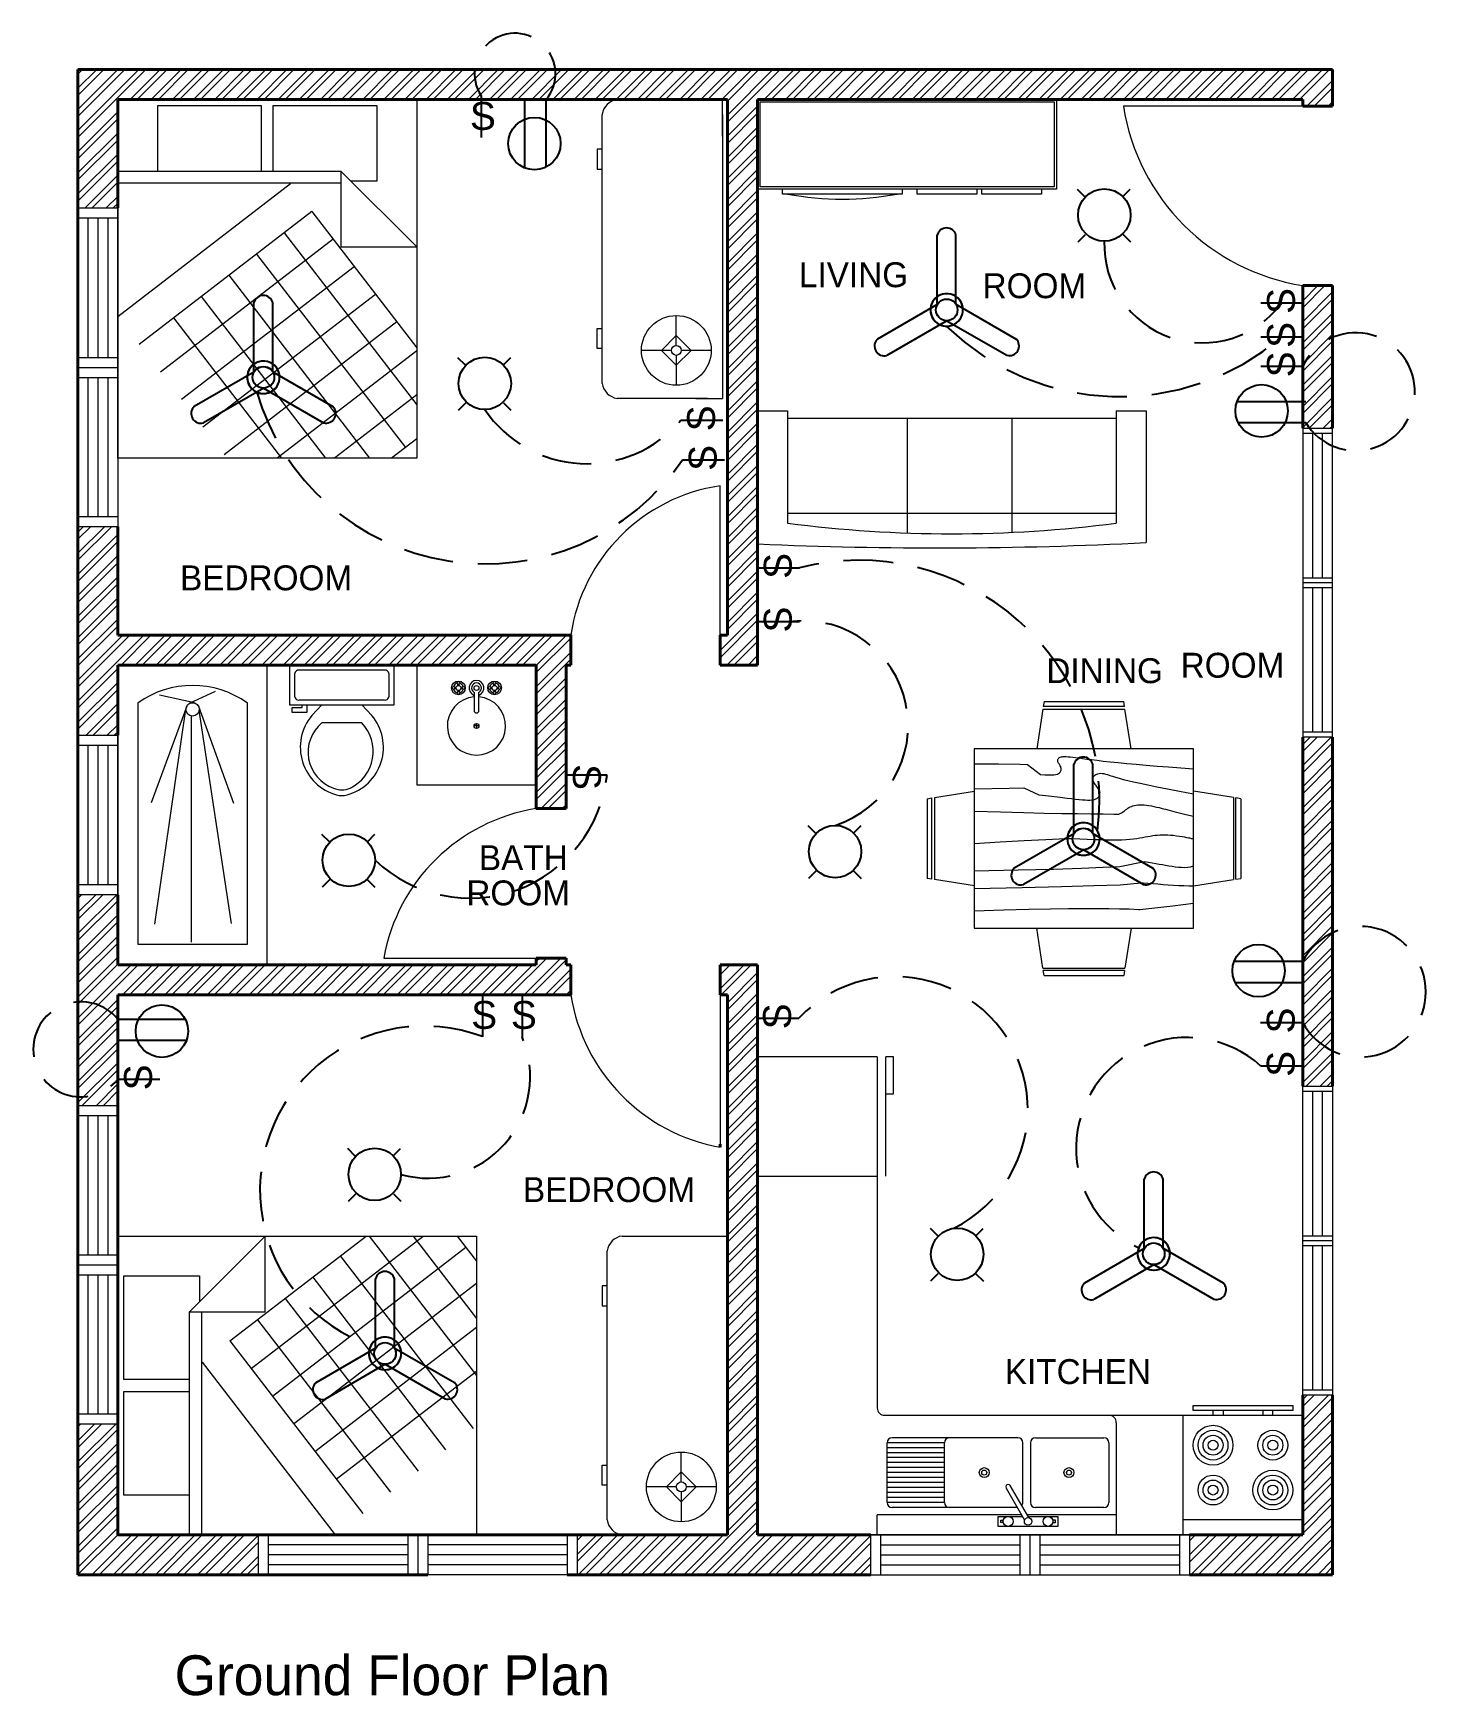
# Model space of a CAD drawing. Header units: millimetres. Extents: x 1010.37 to 1017.36, y -40.63 to -32.28.
import ezdxf

# ---------------------------------------------------------------- set-up
doc = ezdxf.new("R2010")
doc.units = ezdxf.units.MM
doc.header["$MEASUREMENT"] = 0
doc.linetypes.add('HIDDEN', pattern=[0.375, 0.25, -0.125])
for name, color, linetype in [('01-Text 1 50', 190, 'Continuous'), ('01-Text 1 50 int', 20, 'Continuous'), ('Electrical', 206, 'Continuous'), ('Electrical Hidden', 130, 'HIDDEN')]:
    doc.layers.add(name, color=color, linetype=linetype)
for name, color, linetype, lineweight, true_color in [('DOOR WINDOW 1 50', 7, 'Continuous', 9, 0x666666), ('FURNITURE D 1 50', 7, 'Continuous', 13, 0x93979a), ('HATCH A1 1 50', 7, 'Continuous', 0, 0xc9c9c9)]:
    doc.layers.add(name, color=color, linetype=linetype, lineweight=lineweight, true_color=true_color)
doc.layers.add('WALL 1 50', color=19, linetype='Continuous', lineweight=40)
doc.styles.add('SS Projects_50_notes', font='bahnschrift.ttf', dxfattribs={"height": 0.2})
doc.styles.add('SS Projects_50_notes_interior', font='bahnschrift.ttf', dxfattribs={"height": 0.125})
doc.styles.get("Standard").update_dxf_attribs({"font": 'arial.ttf'})

# ---------------------------------------------------------------- blocks, each defined once
blk = doc.blocks.new('*U1')
at = {"layer": 'Electrical'}
blk.add_line((-0.0185, -0.0185), (0.0185, 0.0185), dxfattribs=at)
blk = doc.blocks.new('*U2')
at = {"layer": 'Electrical', "color": 0, "linetype": 'ByBlock', "lineweight": -2, "transparency": 16777216}
for p, rotation in [((1014.2828, -33.3426), 90.00000000000001), ((1014.2839, -33.5704), 180), ((1014.5117, -33.5693), 270)]:
    blk.add_blockref('*U1', p, dxfattribs=dict(at, rotation=rotation))
blk.add_blockref('*U1', (1014.5106, -33.3415), dxfattribs=at)
blk = doc.blocks.new('*U3')
at = {"layer": 'Electrical'}
blk.add_line((-0.0185, -0.0185), (0.0185, 0.0185), dxfattribs=at)
blk = doc.blocks.new('*U5')
at = {"layer": 'Electrical', "color": 0, "linetype": 'ByBlock', "lineweight": -2, "transparency": 16777216}
for p, rotation in [((1014.2828, -33.3426), 90.00000000000001), ((1014.2839, -33.5704), 180), ((1014.5117, -33.5693), 270)]:
    blk.add_blockref('*U3', p, dxfattribs=dict(at, rotation=rotation))
blk.add_blockref('*U3', (1014.5106, -33.3415), dxfattribs=at)
blk = doc.blocks.new('*U7')
at = {"layer": 'Electrical'}
blk.add_line((-0.0185, -0.0185), (0.0185, 0.0185), dxfattribs=at)
blk = doc.blocks.new('*U8')
at = {"layer": 'Electrical', "color": 0, "linetype": 'ByBlock', "lineweight": -2, "transparency": 16777216}
for p, rotation in [((1014.2828, -33.3426), 90.00000000000001), ((1014.2839, -33.5704), 180), ((1014.5117, -33.5693), 270)]:
    blk.add_blockref('*U7', p, dxfattribs=dict(at, rotation=rotation))
blk.add_blockref('*U7', (1014.5106, -33.3415), dxfattribs=at)
blk = doc.blocks.new('*U10')
at = {"layer": 'Electrical'}
blk.add_line((-0.0185, -0.0185), (0.0185, 0.0185), dxfattribs=at)
blk = doc.blocks.new('*U11')
at = {"layer": 'Electrical', "color": 0, "linetype": 'ByBlock', "lineweight": -2, "transparency": 16777216}
for p, rotation in [((1014.2828, -33.3426), 90.00000000000001), ((1014.2839, -33.5704), 180), ((1014.5117, -33.5693), 270)]:
    blk.add_blockref('*U10', p, dxfattribs=dict(at, rotation=rotation))
blk.add_blockref('*U10', (1014.5106, -33.3415), dxfattribs=at)
blk = doc.blocks.new('*U13')
at = {"layer": 'Electrical'}
blk.add_line((-0.0185, -0.0185), (0.0185, 0.0185), dxfattribs=at)
blk = doc.blocks.new('*U14')
at = {"layer": 'Electrical', "color": 0, "linetype": 'ByBlock', "lineweight": -2, "transparency": 16777216}
for p, rotation in [((1014.2828, -33.3426), 90.00000000000001), ((1014.2839, -33.5704), 180), ((1014.5117, -33.5693), 270)]:
    blk.add_blockref('*U13', p, dxfattribs=dict(at, rotation=rotation))
blk.add_blockref('*U13', (1014.5106, -33.3415), dxfattribs=at)
blk = doc.blocks.new('*U16')
at = {"layer": 'Electrical'}
blk.add_line((-0.0185, -0.0185), (0.0185, 0.0185), dxfattribs=at)
blk = doc.blocks.new('*U17')
at = {"layer": 'Electrical', "color": 0, "linetype": 'ByBlock', "lineweight": -2, "transparency": 16777216}
for p, rotation in [((1014.2828, -33.3426), 90.00000000000001), ((1014.2839, -33.5704), 180), ((1014.5117, -33.5693), 270)]:
    blk.add_blockref('*U16', p, dxfattribs=dict(at, rotation=rotation))
blk.add_blockref('*U16', (1014.5106, -33.3415), dxfattribs=at)
blk = doc.blocks.new('*U20')
at = {"layer": 'Electrical'}
for p, q in [((-0.0477, -0.1388), (-0.0477, 0.21)), ((0.0466, -0.1368), (0.0466, 0.21))]:
    blk.add_line(p, q, dxfattribs=at)
blk.add_circle((0, -0.1648), 0.0544, dxfattribs=at)
for centre, radius, start, end in [((-0.0006, 0.1976), 0.0488, 14.72633, 165.27367), ((0, -0.1648), 0.0815, 125.82642, 55.15826)]:
    blk.add_arc(centre, radius, start, end, dxfattribs=at)
blk = doc.blocks.new('*U21')
at = {"layer": 'Electrical', "color": 0, "linetype": 'ByBlock', "lineweight": -2, "transparency": 16777216}
blk.add_blockref('*U20', (1015.4263, -33.5072), dxfattribs=at)
for p, rotation in [((1015.2835, -33.7545), 120), ((1015.569, -33.7545), 240)]:
    blk.add_blockref('*U20', p, dxfattribs=dict(at, rotation=rotation))
blk = doc.blocks.new('*U24')
at = {"layer": 'Electrical'}
for p, q in [((-0.0477, -0.1388), (-0.0477, 0.21)), ((0.0466, -0.1368), (0.0466, 0.21))]:
    blk.add_line(p, q, dxfattribs=at)
blk.add_circle((0, -0.1648), 0.0544, dxfattribs=at)
for centre, radius, start, end in [((-0.0006, 0.1976), 0.0488, 14.72633, 165.27367), ((0, -0.1648), 0.0815, 125.82642, 55.15826)]:
    blk.add_arc(centre, radius, start, end, dxfattribs=at)
blk = doc.blocks.new('*U26')
at = {"layer": 'Electrical', "color": 0, "linetype": 'ByBlock', "lineweight": -2, "transparency": 16777216}
blk.add_blockref('*U24', (1015.4263, -33.5072), dxfattribs=at)
for p, rotation in [((1015.2835, -33.7545), 120), ((1015.569, -33.7545), 240)]:
    blk.add_blockref('*U24', p, dxfattribs=dict(at, rotation=rotation))
blk = doc.blocks.new('*U27')
at = {"layer": 'Electrical'}
for p, q in [((-0.0477, -0.1388), (-0.0477, 0.21)), ((0.0466, -0.1368), (0.0466, 0.21))]:
    blk.add_line(p, q, dxfattribs=at)
blk.add_circle((0, -0.1648), 0.0544, dxfattribs=at)
for centre, radius, start, end in [((-0.0006, 0.1976), 0.0488, 14.72633, 165.27367), ((0, -0.1648), 0.0815, 125.82642, 55.15826)]:
    blk.add_arc(centre, radius, start, end, dxfattribs=at)
blk = doc.blocks.new('*U29')
at = {"layer": 'Electrical', "color": 0, "linetype": 'ByBlock', "lineweight": -2, "transparency": 16777216}
blk.add_blockref('*U27', (1015.4263, -33.5072), dxfattribs=at)
for p, rotation in [((1015.2835, -33.7545), 120), ((1015.569, -33.7545), 240)]:
    blk.add_blockref('*U27', p, dxfattribs=dict(at, rotation=rotation))
blk = doc.blocks.new('*U30')
at = {"layer": 'Electrical'}
for p, q in [((-0.0477, -0.1388), (-0.0477, 0.21)), ((0.0466, -0.1368), (0.0466, 0.21))]:
    blk.add_line(p, q, dxfattribs=at)
blk.add_circle((0, -0.1648), 0.0544, dxfattribs=at)
for centre, radius, start, end in [((-0.0006, 0.1976), 0.0488, 14.72633, 165.27367), ((0, -0.1648), 0.0815, 125.82642, 55.15826)]:
    blk.add_arc(centre, radius, start, end, dxfattribs=at)
blk = doc.blocks.new('*U32')
at = {"layer": 'Electrical', "color": 0, "linetype": 'ByBlock', "lineweight": -2, "transparency": 16777216}
blk.add_blockref('*U30', (1015.4263, -33.5072), dxfattribs=at)
for p, rotation in [((1015.2835, -33.7545), 120), ((1015.569, -33.7545), 240)]:
    blk.add_blockref('*U30', p, dxfattribs=dict(at, rotation=rotation))
blk = doc.blocks.new('*U33')
at = {"layer": 'Electrical'}
for p, q in [((-0.0477, -0.1388), (-0.0477, 0.21)), ((0.0466, -0.1368), (0.0466, 0.21))]:
    blk.add_line(p, q, dxfattribs=at)
blk.add_circle((0, -0.1648), 0.0544, dxfattribs=at)
for centre, radius, start, end in [((-0.0006, 0.1976), 0.0488, 14.72633, 165.27367), ((0, -0.1648), 0.0815, 125.82642, 55.15826)]:
    blk.add_arc(centre, radius, start, end, dxfattribs=at)
blk = doc.blocks.new('*U35')
at = {"layer": 'Electrical', "color": 0, "linetype": 'ByBlock', "lineweight": -2, "transparency": 16777216}
blk.add_blockref('*U33', (1015.4263, -33.5072), dxfattribs=at)
for p, rotation in [((1015.2835, -33.7545), 120), ((1015.569, -33.7545), 240)]:
    blk.add_blockref('*U33', p, dxfattribs=dict(at, rotation=rotation))

msp = doc.modelspace()

# ---------------------------------------------------------------- hatches: boundary and pattern name
at = {"layer": 'HATCH A1 1 50'}
h = msp.add_hatch(dxfattribs=at)
h.set_pattern_fill('ANSI32', color=256, scale=0.2)
h.paths.add_polyline_path([(1016.8957, -32.4661), (1010.5993, -32.4661), (1010.5993, -33.1606), (1010.7993, -33.1606), (1010.7993, -32.6161), (1012.2993, -32.6161), (1013.6478, -32.6161), (1013.7586, -32.6161), (1013.8086, -32.6161), (1013.8336, -32.6161), (1013.8586, -32.6161), (1013.8586, -35.3051), (1013.8226, -35.3051), (1013.8226, -35.4551), (1014.0102, -35.4551), (1014.0102, -32.6161), (1015.5102, -32.6161), (1016.7457, -32.6161), (1016.7457, -32.65), (1016.8957, -32.65)])
h.paths.add_polyline_path([(1013.0726, -35.3051), (1010.7993, -35.3051), (1010.7993, -34.7606), (1010.5993, -34.7606), (1010.5993, -35.8073), (1010.7993, -35.8073), (1010.7993, -35.4551), (1011.5493, -35.4551), (1012.8993, -35.4551), (1012.8993, -36.0551), (1012.8993, -36.1751), (1013.0493, -36.1751), (1013.0493, -35.4551), (1013.0726, -35.4551)])
h.paths.add_polyline_path([(1010.7993, -37.1095), (1013.0726, -37.1095), (1013.0726, -36.9595), (1013.0493, -36.9595), (1013.0493, -36.9251), (1012.8993, -36.9251), (1012.8993, -36.9595), (1010.7993, -36.9595), (1010.7993, -36.6073), (1010.5993, -36.6073), (1010.5993, -37.665), (1010.7993, -37.665)])
h.paths.add_polyline_path([(1011.5048, -39.8204), (1010.7993, -39.8204), (1010.7993, -39.265), (1010.5993, -39.265), (1010.5993, -40.0204), (1011.5048, -40.0204)])
h.paths.add_polyline_path([(1014.5779, -39.8204), (1014.0102, -39.8204), (1014.0102, -37.4204), (1014.0102, -36.9595), (1013.8226, -36.9595), (1013.8226, -37.1095), (1013.8586, -37.1095), (1013.8586, -39.8204), (1013.7245, -39.8204), (1013.1048, -39.8204), (1013.1048, -40.0204), (1014.5779, -40.0204)])
h.paths.add_polyline_path([(1016.8957, -39.1188), (1016.7457, -39.1188), (1016.7457, -39.8204), (1016.4457, -39.8204), (1016.1779, -39.8204), (1016.1779, -40.0204), (1016.8957, -40.0204)])
h.paths.add_polyline_path([(1016.8957, -35.8161), (1016.7457, -35.8161), (1016.7457, -37.5688), (1016.8957, -37.5688)])
h.paths.add_polyline_path([(1016.8957, -33.55), (1016.7457, -33.55), (1016.7457, -34.2661), (1016.8957, -34.2661)], flags=17)

# ---------------------------------------------------------------- linework, layer by layer
at = {"layer": 'DOOR WINDOW 1 50'}
for p, q in [((1016.7457, -32.65), (1015.8457, -32.65)), ((1010.5993, -33.1606), (1010.5993, -34.7606)), ((1010.5993, -33.1606), (1010.7993, -33.1606)), ((1010.5993, -33.2106), (1010.7993, -33.2106)), ((1010.6493, -33.2106), (1010.6493, -33.9106)), ((1010.6993, -33.2106), (1010.6993, -33.9106)), ((1010.7493, -33.2105), (1010.7493, -33.9106)), ((1010.7993, -33.1606), (1010.7993, -34.7606)), ((1010.5993, -33.9106), (1010.7993, -33.9106)), ((1010.5993, -33.9606), (1010.7993, -33.9606)), ((1010.5993, -34.0106), (1010.7993, -34.0106)), ((1010.6493, -34.0106), (1010.6493, -34.7106)), ((1010.6993, -34.0106), (1010.6993, -34.7106)), ((1010.7493, -34.0106), (1010.7493, -34.7106)), ((1016.7457, -34.2661), (1016.8957, -34.2661)), ((1016.7457, -34.2661), (1016.7457, -35.8161)), ((1016.7457, -34.2911), (1016.8957, -34.2911)), ((1016.7957, -35.0161), (1016.7957, -34.2911)), ((1016.8457, -35.0161), (1016.8457, -34.2911)), ((1016.8957, -35.8161), (1016.8957, -34.2661)), ((1013.8226, -35.3051), (1013.8226, -34.5551)), ((1010.7993, -34.7106), (1010.5993, -34.7106)), ((1010.7993, -34.7606), (1010.5993, -34.7606)), ((1016.7457, -35.0161), (1016.8957, -35.0161)), ((1016.7457, -35.0411), (1016.8957, -35.0411)), ((1016.7457, -35.0661), (1016.8957, -35.0661)), ((1016.7957, -35.7911), (1016.7957, -35.0661)), ((1016.8457, -35.7911), (1016.8457, -35.0661)), ((1016.8957, -35.7911), (1016.7457, -35.7911)), ((1010.5993, -35.8073), (1010.5993, -36.6073)), ((1010.5993, -35.8073), (1010.7993, -35.8073)), ((1010.5993, -35.8573), (1010.7993, -35.8573)), ((1010.6493, -35.8573), (1010.6493, -36.5573)), ((1010.6993, -35.8573), (1010.6993, -36.5573)), ((1010.7493, -35.8573), (1010.7493, -36.5573)), ((1010.7993, -36.6073), (1010.7993, -35.8073)), ((1016.8957, -35.8161), (1016.7457, -35.8161)), ((1010.7993, -36.5573), (1010.5993, -36.5573)), ((1010.7993, -36.6073), (1010.5993, -36.6073)), ((1012.1337, -36.9251), (1012.8993, -36.9251)), ((1013.8226, -37.1095), (1013.8226, -37.8595)), ((1016.7457, -37.5688), (1016.8957, -37.5688)), ((1016.7457, -39.1188), (1016.7457, -37.5688)), ((1016.7457, -37.5938), (1016.8957, -37.5938)), ((1016.7957, -38.3188), (1016.7957, -37.5938)), ((1016.8457, -38.3188), (1016.8457, -37.5938)), ((1016.8957, -37.5688), (1016.8957, -39.1188)), ((1010.5993, -37.665), (1010.5993, -39.265)), ((1010.5993, -37.665), (1010.7993, -37.665)), ((1010.5993, -37.715), (1010.7993, -37.715)), ((1010.6493, -37.715), (1010.6493, -38.415)), ((1010.6993, -37.715), (1010.6993, -38.415)), ((1010.7493, -37.7148), (1010.7493, -38.415)), ((1010.7993, -37.665), (1010.7993, -39.265)), ((1016.7457, -38.3188), (1016.8957, -38.3188)), ((1016.7457, -38.3438), (1016.8957, -38.3438)), ((1016.7457, -38.3688), (1016.8957, -38.3688)), ((1016.7957, -39.0938), (1016.7957, -38.3688)), ((1016.8457, -39.0938), (1016.8457, -38.3688)), ((1010.5993, -38.415), (1010.7993, -38.415)), ((1010.5993, -38.465), (1010.7993, -38.465)), ((1010.5993, -38.515), (1010.7993, -38.515)), ((1010.6493, -38.515), (1010.6493, -39.215)), ((1010.6993, -38.515), (1010.6993, -39.215)), ((1010.7493, -38.515), (1010.7493, -39.215)), ((1016.8957, -39.0938), (1016.7457, -39.0938)), ((1016.8957, -39.1188), (1016.7457, -39.1188)), ((1010.7993, -39.215), (1010.5993, -39.215)), ((1010.7993, -39.265), (1010.5993, -39.265)), ((1013.1048, -39.8204), (1011.5048, -39.8204)), ((1011.5048, -40.0204), (1011.5048, -39.8204)), ((1011.5548, -40.0204), (1011.5548, -39.8204)), ((1012.2548, -39.8704), (1011.5548, -39.8704)), ((1012.2548, -39.8204), (1012.2548, -40.0204)), ((1012.3048, -39.8204), (1012.3048, -40.0204)), ((1012.3548, -39.8204), (1012.3548, -40.0204)), ((1013.0548, -39.8704), (1012.3548, -39.8704)), ((1013.0548, -39.8204), (1013.0548, -40.0204)), ((1013.1048, -39.8204), (1013.1048, -40.0204)), ((1014.5779, -40.0204), (1014.5779, -39.8204)), ((1014.5779, -39.8204), (1016.1779, -39.8204)), ((1014.6278, -39.8705), (1015.3279, -39.8705)), ((1014.6279, -40.0204), (1014.6279, -39.8204)), ((1015.3279, -40.0204), (1015.3279, -39.8204)), ((1015.3779, -40.0204), (1015.3779, -39.8204)), ((1015.4279, -40.0204), (1015.4279, -39.8204)), ((1015.4279, -39.8705), (1016.1279, -39.8705)), ((1016.1279, -39.8204), (1016.1279, -40.0204)), ((1016.1779, -39.8204), (1016.1779, -40.0204)), ((1012.2548, -39.9204), (1011.5548, -39.9204)), ((1013.0548, -39.9204), (1012.3548, -39.9204)), ((1014.6279, -39.9204), (1015.3279, -39.9204)), ((1015.4279, -39.9204), (1016.1279, -39.9204)), ((1013.1048, -40.0204), (1011.5048, -40.0204)), ((1012.2548, -39.9704), (1011.5548, -39.9704)), ((1013.0549, -39.9704), (1012.3548, -39.9704)), ((1014.5779, -40.0204), (1016.1779, -40.0204)), ((1014.6279, -39.9704), (1015.3279, -39.9704)), ((1015.4279, -39.9704), (1016.1279, -39.9704))]:
    msp.add_line(p, q, dxfattribs=at)
for centre, radius, start, end in [((1016.9144, -32.4812), 1.082, 188.97372, 261.02628), ((1013.9519, -35.4347), 0.8891, 98.36411, 171.5164), ((1013.046, -37.0903), 0.9271, 99.19766, 169.73557), ((1013.9878, -36.9629), 0.9271, 189.19766, 259.73557)]:
    msp.add_arc(centre, radius, start, end, dxfattribs=at)
at = {"layer": 'Electrical'}
for p, q in [((1012.6223, -32.5972), (1012.6223, -32.8076)), ((1012.8427, -32.9601), (1012.8427, -32.6161)), ((1012.9489, -32.9551), (1012.9489, -32.6161)), ((1014.9113, -33.6461), (1014.9113, -33.2973)), ((1014.9113, -33.6461), (1014.9113, -33.2973)), ((1011.4824, -33.9845), (1011.4824, -33.6357)), ((1011.4824, -33.9845), (1011.4824, -33.6357)), ((1016.5353, -33.6365), (1016.7457, -33.6365)), ((1016.5353, -33.8069), (1016.7457, -33.8069)), ((1016.5353, -33.9547), (1016.7457, -33.9547)), ((1016.4165, -34.1315), (1016.7606, -34.1315)), ((1013.6249, -34.2256), (1013.8353, -34.2256)), ((1016.4216, -34.2376), (1016.7606, -34.2376)), ((1013.6332, -34.4244), (1013.8436, -34.4244)), ((1014.0102, -34.9664), (1014.2206, -34.9664)), ((1014.0102, -35.2357), (1014.2206, -35.2357)), ((1015.5978, -36.3018), (1015.5978, -35.953)), ((1015.5978, -36.3018), (1015.5978, -35.953)), ((1013.2543, -36.0073), (1013.044, -36.0073)), ((1016.4016, -36.9413), (1016.7457, -36.9413)), ((1016.4067, -37.0475), (1016.7457, -37.0475)), ((1012.6288, -37.1095), (1012.6288, -37.3199)), ((1012.8279, -37.1095), (1012.8279, -37.3199)), ((1011.1383, -37.2334), (1010.7993, -37.2334)), ((1014.0064, -37.2274), (1014.2168, -37.2274)), ((1016.5344, -37.2481), (1016.7448, -37.2481)), ((1011.1434, -37.3395), (1010.7993, -37.3395)), ((1016.5344, -37.4656), (1016.7448, -37.4656)), ((1010.7993, -37.5335), (1011.0097, -37.5335)), ((1015.9506, -38.3839), (1015.9506, -38.0351)), ((1015.9506, -38.3839), (1015.9506, -38.0351)), ((1012.0927, -38.8839), (1012.0927, -38.5351)), ((1012.0927, -38.8839), (1012.0927, -38.5351))]:
    msp.add_line(p, q, dxfattribs=at)
for centre in [(1012.8901, -32.8373), (1015.7501, -33.1962), (1012.6409, -34.0411), (1016.5394, -34.1788), (1014.399, -36.3909), (1011.9585, -36.4345), (1016.5244, -36.9887), (1011.0206, -37.2922), (1012.0885, -38.011), (1015.0118, -38.4122)]:
    msp.add_circle(centre, 0.1316, dxfattribs=at)
at = {"layer": 'Electrical Hidden'}
for centre, radius, start, end in [((1012.7925, -32.4866), 0.203, 320.36812, 213.02278), ((1016.2431, -33.3443), 0.4933, 178.093, 323.66878), ((1015.8275, -32.858), 1.2496, 225.781, 310.58846), ((1017.0126, -34.0825), 0.296, 211.61992, 154.42173), ((1012.645, -33.751), 1.1958, 196.21467, 325.72931), ((1013.153, -33.8259), 0.6184, 214.11097, 319.73922), ((1014.5192, -36.1354), 1.2065, 352.77975, 104.33206), ((1014.24, -35.7584), 0.5255, 287.6056, 95.88136), ((1012.5666, -35.9329), 0.6918, 226.47168, 353.82637), ((1017.0354, -37.0947), 0.3278, 207.90231, 152.09769), ((1014.7007, -37.6839), 0.6653, 295.98396, 136.66641), ((1010.6136, -37.3834), 0.2388, 38.94477, 321.05523), ((1012.3366, -38.0903), 0.824, 69.22916, 251.08372), ((1012.3589, -37.5203), 0.51, 254.21748, 23.13487), ((1016.164, -37.8795), 0.5554, 48.17544, 244.23671)]:
    msp.add_arc(centre, radius, start, end, dxfattribs=at)
at = {"layer": 'FURNITURE D 1 50', "linetype": 'Continuous'}
for p, q in [((1010.7993, -34.4161), (1010.7993, -32.6161)), ((1010.7993, -32.6161), (1012.2993, -32.6161)), ((1012.2993, -32.6161), (1012.2993, -34.4161)), ((1013.3052, -32.6161), (1013.7586, -32.6161)), ((1014.0102, -33.0661), (1014.0102, -32.6161)), ((1014.0102, -32.6161), (1015.5102, -32.6161)), ((1015.5102, -32.6161), (1015.5102, -33.0661)), ((1010.9993, -32.6461), (1011.5193, -32.6461)), ((1010.9993, -32.9761), (1010.9993, -32.6461)), ((1011.5193, -32.6461), (1011.5193, -32.9761)), ((1011.5793, -32.6461), (1012.0993, -32.6461)), ((1011.5793, -32.9761), (1011.5793, -32.6461)), ((1012.0993, -32.6461), (1012.0993, -33.0261)), ((1013.2302, -34.0411), (1013.2302, -32.6911)), ((1013.8336, -32.6911), (1013.8336, -34.0411)), ((1014.0227, -33.0536), (1014.0227, -32.6286)), ((1014.0227, -32.6286), (1015.4977, -32.6286)), ((1015.4977, -32.6286), (1015.4977, -33.0536)), ((1013.2302, -32.8661), (1013.2052, -32.8661)), ((1013.2052, -32.8661), (1013.2052, -32.9661)), ((1010.7993, -32.9761), (1011.9193, -32.9761)), ((1011.9193, -33.0361), (1010.7993, -33.0361)), ((1012.2993, -33.3561), (1011.9193, -32.9761)), ((1011.9193, -32.9761), (1011.9193, -33.3561)), ((1012.0993, -33.0261), (1011.9693, -33.0261)), ((1013.2052, -32.9661), (1013.2302, -32.9661)), ((1015.5102, -33.0661), (1014.0102, -33.0661)), ((1015.4977, -33.0536), (1014.0227, -33.0536)), ((1014.1352, -33.0911), (1014.1352, -33.0661)), ((1014.7352, -33.0911), (1014.1352, -33.0911)), ((1014.7352, -33.0661), (1014.7352, -33.0911)), ((1014.8102, -33.0911), (1014.8102, -33.0661)), ((1015.1102, -33.0911), (1014.8102, -33.0911)), ((1015.1102, -33.0661), (1015.1102, -33.0911)), ((1015.1352, -33.0911), (1015.1352, -33.0661)), ((1015.4352, -33.0911), (1015.1352, -33.0911)), ((1015.4352, -33.0661), (1015.4352, -33.0911)), ((1011.9193, -33.3561), (1012.2993, -33.3561)), ((1013.6022, -33.8503), (1013.6022, -33.7003)), ((1013.2052, -33.7661), (1013.2302, -33.7661)), ((1013.2052, -33.8661), (1013.2052, -33.7661)), ((1013.2302, -33.8661), (1013.2052, -33.8661)), ((1013.5772, -33.8753), (1013.4272, -33.8753)), ((1013.6022, -33.8003), (1013.5272, -33.8753)), ((1013.5272, -33.8753), (1013.6022, -33.9503)), ((1013.6772, -33.8753), (1013.6022, -33.8003)), ((1013.6022, -33.9503), (1013.6772, -33.8753)), ((1013.7772, -33.8753), (1013.6272, -33.8753)), ((1013.6022, -33.9003), (1013.6022, -34.0503)), ((1013.7586, -34.1161), (1013.3052, -34.1161)), ((1014.1602, -34.1788), (1014.1602, -34.7421)), ((1015.8102, -34.1788), (1015.8102, -34.7421)), ((1015.8102, -34.2178), (1014.1602, -34.2178)), ((1015.8102, -34.6943), (1014.1602, -34.6943)), ((1015.4419, -35.6754), (1015.4106, -35.8755)), ((1015.4419, -35.6755), (1015.4106, -35.8755)), ((1015.442, -35.6754), (1015.8537, -35.6754)), ((1015.442, -35.6755), (1015.8537, -35.6755)), ((1015.4477, -35.6379), (1015.4438, -35.6629)), ((1015.4477, -35.638), (1015.4438, -35.663)), ((1015.8517, -35.6629), (1015.4439, -35.6629)), ((1015.8517, -35.663), (1015.4439, -35.663)), ((1015.4477, -35.6379), (1015.8477, -35.6379)), ((1015.4477, -35.638), (1015.8477, -35.638)), ((1015.8516, -35.663), (1015.8477, -35.6379)), ((1015.8848, -35.8755), (1015.8536, -35.6754)), ((1015.8848, -35.8754), (1015.0977, -35.8754)), ((1015.0977, -35.8754), (1015.0977, -36.7754)), ((1016.1977, -35.8755), (1015.4106, -35.8755)), ((1016.1977, -36.7755), (1016.1977, -35.8755)), ((1014.8602, -36.1254), (1014.8852, -36.1215)), ((1014.8602, -36.1254), (1014.8602, -36.5254)), ((1014.8852, -36.5294), (1014.8852, -36.1216)), ((1014.8977, -36.1196), (1015.0978, -36.0883)), ((1014.8977, -36.1197), (1014.8977, -36.5314)), ((1016.3977, -36.1196), (1016.1977, -36.0884)), ((1016.3977, -36.1197), (1016.3977, -36.5315)), ((1016.4352, -36.1255), (1016.4102, -36.1216)), ((1016.4102, -36.5294), (1016.4102, -36.1217)), ((1016.4352, -36.1255), (1016.4352, -36.5255)), ((1014.8852, -36.5293), (1014.8602, -36.5254)), ((1015.0978, -36.5625), (1014.8977, -36.5313)), ((1016.1977, -36.5626), (1016.3977, -36.5314)), ((1016.4102, -36.5294), (1016.4352, -36.5255)), ((1015.0977, -36.7754), (1015.8848, -36.7754)), ((1015.4419, -36.9755), (1015.4106, -36.7754)), ((1015.4106, -36.7755), (1016.1977, -36.7755)), ((1015.8848, -36.7754), (1015.8536, -36.9754)), ((1015.8848, -36.7754), (1015.8536, -36.9755)), ((1015.442, -36.9754), (1015.8537, -36.9754)), ((1015.442, -36.9755), (1015.8537, -36.9755)), ((1015.4477, -37.013), (1015.4438, -36.9879)), ((1015.8517, -36.9879), (1015.4439, -36.9879)), ((1015.8517, -36.988), (1015.4439, -36.988)), ((1015.4477, -37.0129), (1015.8477, -37.0129)), ((1015.4477, -37.013), (1015.8477, -37.013)), ((1015.8516, -36.9879), (1015.8477, -37.0129)), ((1015.8516, -36.988), (1015.8477, -37.013)), ((1010.7993, -39.8204), (1010.7993, -38.3204)), ((1010.7993, -38.3204), (1012.5993, -38.3204)), ((1011.5393, -38.3204), (1011.1593, -38.7004)), ((1011.5393, -38.7004), (1011.5393, -38.3204)), ((1013.3302, -38.3204), (1013.7836, -38.3204)), ((1013.2552, -39.7454), (1013.2552, -38.3954)), ((1013.8586, -38.3954), (1013.8586, -39.7454)), ((1010.8293, -38.5204), (1011.2093, -38.5204)), ((1010.8293, -39.0404), (1010.8293, -38.5204)), ((1011.2093, -38.5204), (1011.2093, -38.6504)), ((1013.2552, -38.5704), (1013.2302, -38.5704)), ((1013.2302, -38.5704), (1013.2302, -38.6704)), ((1011.1593, -39.8204), (1011.1593, -38.7004)), ((1011.1593, -38.7004), (1011.5393, -38.7004)), ((1011.2193, -38.7004), (1011.2193, -39.8204)), ((1013.2302, -38.6704), (1013.2552, -38.6704)), ((1011.1593, -39.0404), (1010.8293, -39.0404)), ((1010.8293, -39.1004), (1011.1593, -39.1004)), ((1010.8293, -39.6204), (1010.8293, -39.1004)), ((1013.6272, -39.5547), (1013.6272, -39.4047)), ((1013.2302, -39.4704), (1013.2552, -39.4704)), ((1013.2302, -39.5704), (1013.2302, -39.4704)), ((1013.6272, -39.5047), (1013.5522, -39.5797)), ((1013.7022, -39.5797), (1013.6272, -39.5047)), ((1011.1593, -39.6204), (1010.8293, -39.6204)), ((1013.2552, -39.5704), (1013.2302, -39.5704)), ((1013.6022, -39.5797), (1013.4522, -39.5797)), ((1013.5522, -39.5797), (1013.6272, -39.6547)), ((1013.6272, -39.6547), (1013.7022, -39.5797)), ((1013.6272, -39.6047), (1013.6272, -39.7547)), ((1013.8022, -39.5797), (1013.6522, -39.5797)), ((1012.5993, -39.8204), (1010.7993, -39.8204)), ((1013.7836, -39.8204), (1013.3302, -39.8204))]:
    msp.add_line(p, q, dxfattribs=at)
at = {"layer": 'FURNITURE D 1 50'}
for p, q in [((1013.6754, -32.6161), (1013.8336, -32.6161)), ((1013.8336, -32.8009), (1013.8336, -32.6161)), ((1011.6658, -33.0394), (1010.7993, -33.7066)), ((1011.7726, -33.178), (1010.9061, -33.8452)), ((1011.7726, -33.178), (1012.2993, -33.8621)), ((1011.6339, -33.2848), (1012.2993, -34.149)), ((1011.8793, -33.3167), (1011.0129, -33.9839)), ((1011.9861, -33.4554), (1011.1196, -34.1226)), ((1011.4952, -33.3916), (1012.2426, -34.3622)), ((1011.3566, -33.4984), (1012.0631, -34.4159)), ((1011.2179, -33.6051), (1011.8423, -34.4159)), ((1012.0929, -33.594), (1011.2264, -34.2612)), ((1011.0793, -33.7119), (1011.6214, -34.4159)), ((1012.1996, -33.7327), (1011.3332, -34.3999)), ((1012.2993, -33.8768), (1011.5992, -34.4159)), ((1013.8336, -33.9962), (1013.8336, -34.1161)), ((1012.2993, -34.0976), (1011.886, -34.4159)), ((1013.6995, -34.1161), (1013.8336, -34.1161)), ((1014.7602, -34.2178), (1014.7602, -34.7911)), ((1015.2852, -34.2178), (1015.2852, -34.788)), ((1012.2993, -34.3185), (1012.1728, -34.4159)), ((1012.2993, -34.4161), (1010.7993, -34.4161)), ((1014.0102, -34.8288), (1014.0102, -34.8471)), ((1015.9602, -34.8288), (1015.9602, -34.8399)), ((1011.5493, -35.4551), (1010.7993, -35.4551)), ((1012.1611, -35.6051), (1012.1611, -35.5051)), ((1011.1841, -35.6449), (1011.009, -35.6057)), ((1011.1598, -35.6468), (1011.2891, -35.5859)), ((1012.4967, -35.5666), (1012.49, -35.5666)), ((1012.4967, -35.5728), (1012.49, -35.5728)), ((1012.5056, -35.5577), (1012.5056, -35.5509)), ((1012.5056, -35.5817), (1012.5056, -35.5884)), ((1012.5118, -35.5576), (1012.5118, -35.5509)), ((1012.5118, -35.5817), (1012.5118, -35.5884)), ((1012.5207, -35.5666), (1012.5275, -35.5666)), ((1012.5208, -35.5728), (1012.5275, -35.5728)), ((1012.5868, -35.5913), (1012.5868, -35.6822)), ((1012.6118, -35.6822), (1012.6118, -35.5913)), ((1012.6779, -35.5666), (1012.6712, -35.5666)), ((1012.678, -35.5728), (1012.6712, -35.5728)), ((1012.6868, -35.5577), (1012.6868, -35.5509)), ((1012.6868, -35.5817), (1012.6868, -35.5884)), ((1012.6931, -35.5576), (1012.6931, -35.5509)), ((1012.6931, -35.5817), (1012.6931, -35.5884)), ((1012.7019, -35.5666), (1012.7087, -35.5666)), ((1012.702, -35.5728), (1012.7087, -35.5728)), ((1011.145, -35.6608), (1010.9661, -36.1465)), ((1010.9848, -36.7545), (1011.1408, -35.6768)), ((1011.1678, -35.7099), (1011.1678, -36.8453)), ((1011.2039, -35.6613), (1011.3798, -36.1477)), ((1011.3693, -36.7514), (1011.2076, -35.6815)), ((1011.6736, -35.6676), (1011.7236, -35.6676)), ((1011.6736, -35.6926), (1011.6736, -35.6676)), ((1011.7486, -35.6926), (1011.6736, -35.6926)), ((1011.7236, -35.6676), (1011.7236, -35.6551)), ((1011.7486, -35.6551), (1011.7486, -35.6926)), ((1011.8236, -35.6551), (1011.7736, -35.7077)), ((1012.0236, -35.6551), (1012.0736, -35.7077)), ((1012.0236, -35.7449), (1011.8236, -35.7449)), ((1012.6115, -35.7605), (1012.5871, -35.7605)), ((1012.5993, -35.7605), (1012.5994, -35.7483)), ((1012.5993, -35.7605), (1012.5998, -35.7727)), ((1014.0102, -37.4204), (1014.0102, -39.8204)), ((1014.6102, -37.4204), (1014.6102, -39.1829)), ((1014.6539, -38.0204), (1014.6539, -37.4204)), ((1011.3613, -38.8472), (1012.0454, -38.3204)), ((1011.4681, -38.9859), (1012.3322, -38.3204)), ((1011.5749, -39.1245), (1012.5454, -38.3771)), ((1012.06, -38.3204), (1012.5992, -39.0206)), ((1012.2809, -38.3204), (1012.5992, -38.7338)), ((1012.5018, -38.3204), (1012.5992, -38.4469)), ((1012.5993, -38.3204), (1012.5993, -39.8204)), ((1013.7004, -38.3204), (1013.8586, -38.3204)), ((1013.8586, -38.5053), (1013.8586, -38.3204)), ((1011.9159, -38.4201), (1012.5831, -39.2866)), ((1011.7773, -38.5269), (1012.4445, -39.3934)), ((1011.6386, -38.6337), (1012.3058, -39.5001)), ((1011.6816, -39.2632), (1012.5992, -38.5566)), ((1011.5, -38.7404), (1012.1672, -39.6069)), ((1011.7884, -39.4018), (1012.5992, -38.7775)), ((1011.3613, -38.8472), (1012.0285, -39.7137)), ((1011.2227, -38.954), (1011.8899, -39.8204)), ((1011.8952, -39.5405), (1012.5992, -38.9984)), ((1016.2957, -39.2204), (1016.2957, -39.1954)), ((1016.3457, -39.1954), (1016.3457, -39.2204)), ((1016.5457, -39.1954), (1016.5457, -39.2204)), ((1016.5957, -39.2204), (1016.5957, -39.1954)), ((1014.6477, -39.2204), (1016.4457, -39.2204)), ((1015.8102, -39.2579), (1015.8102, -39.8204)), ((1014.6602, -39.6579), (1014.6602, -39.3579)), ((1014.9477, -39.3579), (1014.6602, -39.3579)), ((1014.9477, -39.3829), (1014.6602, -39.3829)), ((1015.3164, -39.3329), (1014.6852, -39.3329)), ((1015.3414, -39.6579), (1015.3414, -39.3579)), ((1015.3789, -39.3579), (1015.3789, -39.6579)), ((1014.9477, -39.4079), (1014.6602, -39.4079)), ((1014.9477, -39.4329), (1014.6602, -39.4329)), ((1014.9477, -39.4579), (1014.6602, -39.4579)), ((1014.9477, -39.4829), (1014.6602, -39.4829)), ((1014.9477, -39.5079), (1014.6602, -39.5079)), ((1014.9477, -39.5329), (1014.6602, -39.5329)), ((1014.9477, -39.5579), (1014.6602, -39.5579)), ((1014.9477, -39.5829), (1014.6602, -39.5829)), ((1014.9477, -39.6079), (1014.6602, -39.6079)), ((1014.9477, -39.6329), (1014.6602, -39.6329)), ((1015.2567, -39.5858), (1015.3496, -39.7466)), ((1015.3712, -39.7341), (1015.2783, -39.5733)), ((1013.8586, -39.7006), (1013.8586, -39.8204)), ((1014.9477, -39.6579), (1014.6602, -39.6579)), ((1015.3125, -39.6829), (1014.6852, -39.6829)), ((1015.3125, -39.6829), (1015.3128, -39.6829)), ((1014.6102, -39.8204), (1014.6102, -39.7204)), ((1015.3342, -39.7204), (1014.6102, -39.7204)), ((1015.23, -39.7465), (1015.244, -39.7465)), ((1015.23, -39.759), (1015.23, -39.7465)), ((1015.244, -39.759), (1015.23, -39.759)), ((1015.3342, -39.7204), (1015.3344, -39.7204)), ((1015.8102, -39.7204), (1015.3633, -39.7204)), ((1015.505, -39.7465), (1015.4911, -39.7465)), ((1015.4911, -39.759), (1015.505, -39.759)), ((1015.505, -39.759), (1015.505, -39.7465)), ((1016.7457, -39.7454), (1016.1457, -39.7454)), ((1013.7245, -39.8204), (1013.8586, -39.8204)), ((1016.7457, -39.8204), (1014.0102, -39.8204))]:
    msp.add_line(p, q, dxfattribs=at)
at = {"layer": 'FURNITURE D 1 50', "linetype": 'Continuous'}
for points in [[(1014.0102, -34.8288), (1014.0102, -34.1788), (1014.1602, -34.1788)], [(1015.8102, -34.1788), (1015.9602, -34.1788), (1015.9602, -34.8288)], [(1015.0977, -35.9504), (1015.2183, -35.951), (1015.3275, -35.9526), (1015.3645, -35.9535)], [(1015.3645, -35.9535), (1015.429, -36.0047), (1015.4512, -36.0058), (1015.4697, -36.0063), (1015.4849, -36.006), (1015.4972, -36.0052), (1015.5069, -36.0037), (1015.5145, -36.0017), (1015.5203, -35.9992), (1015.5248, -35.9963), (1015.5282, -35.993), (1015.5308, -35.9894), (1015.5325, -35.9855), (1015.5334, -35.9815), (1015.5337, -35.9773), (1015.5333, -35.9732), (1015.5324, -35.9691), (1015.5311, -35.9651), (1015.5293, -35.9613), (1015.5273, -35.9576), (1015.5252, -35.9541), (1015.523, -35.9507), (1015.5209, -35.9475), (1015.519, -35.9443), (1015.5175, -35.9411), (1015.5165, -35.938), (1015.516, -35.9349), (1015.5161, -35.9318), (1015.5168, -35.9288), (1015.518, -35.926), (1015.5199, -35.9234), (1015.5223, -35.921), (1015.5254, -35.9189), (1015.529, -35.9172), (1015.5332, -35.9158), (1015.5382, -35.9148), (1015.544, -35.9142), (1015.5508, -35.914), (1015.5589, -35.9142), (1015.5682, -35.9148), (1015.579, -35.9158), (1015.5915, -35.9172), (1015.6057, -35.9189), (1015.622, -35.921), (1015.6406, -35.9235), (1015.6619, -35.9263), (1015.6862, -35.9293), (1015.7138, -35.9327), (1015.745, -35.9363), (1015.78, -35.9401), (1015.8192, -35.9441), (1015.8624, -35.9482), (1015.9095, -35.9526), (1015.9604, -35.957), (1016.0147, -35.9615), (1016.0725, -35.9661), (1016.1336, -35.9708), (1016.1977, -35.9755)], [(1015.3458, -36.0711), (1015.4212, -36.1067), (1015.4544, -36.1099), (1015.4852, -36.113), (1015.5138, -36.1161), (1015.54, -36.1191), (1015.5641, -36.122), (1015.586, -36.1247), (1015.6059, -36.1271), (1015.6238, -36.1291), (1015.6398, -36.1307), (1015.654, -36.1317), (1015.6664, -36.1322), (1015.6772, -36.1322), (1015.6866, -36.1316), (1015.6946, -36.1304), (1015.7015, -36.1288), (1015.7073, -36.1268), (1015.7123, -36.1242), (1015.7165, -36.1213), (1015.7201, -36.118), (1015.7231, -36.1144), (1015.7254, -36.1104), (1015.7272, -36.1062), (1015.7282, -36.1018), (1015.7285, -36.0973), (1015.7281, -36.0927), (1015.7269, -36.088), (1015.725, -36.0833), (1015.7224, -36.0786), (1015.7193, -36.0739), (1015.716, -36.0692), (1015.7124, -36.0646), (1015.7087, -36.0599), (1015.7052, -36.0552), (1015.7019, -36.0505), (1015.699, -36.0458), (1015.6965, -36.0411), (1015.6946, -36.0365), (1015.6933, -36.032), (1015.6927, -36.0276), (1015.6928, -36.0232), (1015.6938, -36.0191), (1015.6956, -36.0151), (1015.6985, -36.0113), (1015.7022, -36.0078), (1015.7067, -36.0047), (1015.712, -36.0021), (1015.718, -36), (1015.7246, -35.9987), (1015.7318, -35.9981), (1015.7394, -35.9984), (1015.7475, -35.9997), (1015.7563, -36.0018), (1015.7662, -36.0048), (1015.7775, -36.0084), (1015.7907, -36.0127), (1015.806, -36.0176), (1015.8239, -36.0229), (1015.8446, -36.0286), (1015.8686, -36.0346), (1015.8967, -36.0412), (1015.9297, -36.0483), (1015.9684, -36.0563), (1016.0138, -36.0654), (1016.0665, -36.0756), (1016.1276, -36.0873), (1016.1977, -36.1005)], [(1015.0977, -36.0754), (1015.2733, -36.0719), (1015.3458, -36.0711)], [(1015.0977, -36.1879), (1015.2298, -36.1921), (1015.346, -36.1952), (1015.4478, -36.1975), (1015.537, -36.1991), (1015.6152, -36.2003), (1015.6839, -36.2011), (1015.7449, -36.2018), (1015.7998, -36.2025), (1015.8236, -36.2029)], [(1015.8236, -36.2029), (1015.826, -36.2019), (1015.8333, -36.198), (1015.8399, -36.194), (1015.8459, -36.1898), (1015.8515, -36.1857), (1015.8569, -36.1816), (1015.8623, -36.1776), (1015.8679, -36.1738), (1015.8737, -36.1702), (1015.8799, -36.167), (1015.8865, -36.164), (1015.8936, -36.1615), (1015.9013, -36.1594), (1015.9096, -36.1578), (1015.9186, -36.1567), (1015.9283, -36.1562), (1015.9388, -36.1563), (1015.9499, -36.1569), (1015.9615, -36.158), (1015.9737, -36.1596), (1015.9862, -36.1617), (1015.9991, -36.1642), (1016.0123, -36.1672), (1016.0258, -36.1705), (1016.0404, -36.1743), (1016.0569, -36.1787), (1016.0761, -36.1838), (1016.099, -36.1897), (1016.1263, -36.1965), (1016.1589, -36.2042), (1016.1977, -36.213)], [(1015.0977, -36.3504), (1015.2279, -36.3419), (1015.3472, -36.335), (1015.4564, -36.3295), (1015.5563, -36.3253), (1015.5714, -36.3248)], [(1015.5714, -36.3248), (1015.5894, -36.3255), (1015.6275, -36.327), (1015.6636, -36.3285), (1015.6977, -36.3298), (1015.7298, -36.331), (1015.7598, -36.3318), (1015.7877, -36.3322), (1015.8136, -36.3322), (1015.8373, -36.3317), (1015.8589, -36.3307), (1015.8786, -36.3291), (1015.8966, -36.3272), (1015.9131, -36.325), (1015.9283, -36.3225), (1015.9425, -36.32), (1015.9558, -36.3175), (1015.9686, -36.3151), (1015.9809, -36.3128), (1015.993, -36.3108), (1016.005, -36.3091), (1016.017, -36.3078), (1016.0292, -36.3068), (1016.0418, -36.3063), (1016.0549, -36.3062), (1016.0686, -36.3067), (1016.0829, -36.3078), (1016.0977, -36.3093), (1016.1124, -36.3112), (1016.1268, -36.3132), (1016.1402, -36.3154), (1016.1525, -36.3176), (1016.1631, -36.3196), (1016.1717, -36.3213), (1016.178, -36.3227), (1016.1823, -36.3237), (1016.1853, -36.3245), (1016.1874, -36.325), (1016.1892, -36.3253), (1016.1912, -36.3254), (1016.1938, -36.3255), (1016.1977, -36.3255)], [(1015.0977, -36.4879), (1015.3181, -36.4832), (1015.4956, -36.4786), (1015.636, -36.474), (1015.745, -36.4694), (1015.8283, -36.465), (1015.9522, -36.4411)], [(1015.9522, -36.4411), (1015.972, -36.4442), (1015.9906, -36.4473), (1016.0083, -36.4504), (1016.0252, -36.4534), (1016.0417, -36.4563), (1016.0578, -36.4592), (1016.0738, -36.4619), (1016.0898, -36.4646), (1016.1059, -36.4669), (1016.1219, -36.4688), (1016.1377, -36.4699), (1016.1533, -36.4701), (1016.1685, -36.4691), (1016.1834, -36.4668), (1016.1977, -36.463)], [(1015.0977, -36.5754), (1015.3377, -36.5708), (1015.536, -36.5662), (1015.6981, -36.5617), (1015.8292, -36.5575), (1015.9325, -36.547)], [(1015.9325, -36.547), (1015.9446, -36.5478), (1015.9689, -36.5496), (1015.9936, -36.5515), (1016.0189, -36.5535), (1016.0448, -36.5555), (1016.071, -36.5574), (1016.0972, -36.5592), (1016.1232, -36.5607), (1016.1488, -36.5619), (1016.1737, -36.5627), (1016.1977, -36.563)], [(1015.0977, -36.6879), (1015.2455, -36.6838), (1015.3719, -36.6807), (1015.4794, -36.6786), (1015.5708, -36.6773), (1015.6485, -36.6766), (1015.7151, -36.6765), (1015.7734, -36.6768), (1015.8258, -36.6775), (1015.8747, -36.6784), (1015.9228, -36.6814)], [(1015.9228, -36.6814), (1015.9285, -36.6809), (1016.0043, -36.6732), (1016.0934, -36.6631), (1016.1977, -36.6505)]]:
    msp.add_lwpolyline(points, dxfattribs=at)
at = {"layer": 'FURNITURE D 1 50'}
for points in [[(1010.7993, -35.4551), (1010.7993, -36.9551), (1011.5493, -36.9551), (1011.5493, -35.4551)], [(1011.6861, -35.5051), (1011.6861, -35.6051)], [(1012.1361, -35.4801), (1011.7111, -35.4801)], [(1011.7111, -35.6301), (1012.1361, -35.6301)], [(1010.8993, -35.6454), (1010.8993, -36.8551), (1011.4493, -36.8551), (1011.4493, -35.6454)], [(1014.6102, -37.4204), (1014.0102, -37.4204)], [(1014.6539, -37.6076), (1014.6915, -37.6076), (1014.6915, -37.4204), (1014.6539, -37.4204)], [(1014.0102, -38.0204), (1014.6102, -38.0204)], [(1016.6957, -39.1954), (1016.1957, -39.1954), (1016.1957, -39.1704), (1016.6957, -39.1704)], [(1016.6957, -39.1704), (1016.6957, -39.1954)], [(1016.1457, -39.8204), (1016.1457, -39.2204)], [(1016.4457, -39.2204), (1016.7457, -39.2204), (1016.7457, -39.8204), (1016.4457, -39.8204)], [(1014.9477, -39.6579), (1014.9477, -39.3579)], [(1015.4039, -39.3329), (1015.7477, -39.3329)], [(1015.7727, -39.3579), (1015.7727, -39.6579)], [(1015.7477, -39.6829), (1015.4039, -39.6829)], [(1015.3677, -39.7277), (1015.5175, -39.7277), (1015.5175, -39.7777), (1015.2175, -39.7777), (1015.2175, -39.7277), (1015.3387, -39.7277)]]:
    msp.add_lwpolyline(points, dxfattribs=at)
for points in [[(1012.1861, -35.6551), (1012.1861, -35.4551), (1011.6611, -35.4551), (1011.6611, -35.6551)], [(1012.2993, -36.0551), (1012.8993, -36.0551), (1012.8993, -35.4551), (1012.2993, -35.4551)]]:
    msp.add_lwpolyline(points, close=True, dxfattribs=at)
at = {"layer": 'FURNITURE D 1 50', "linetype": 'Continuous'}
for centre, radius in [((1013.6022, -33.8753), 0.175), ((1013.6022, -33.8753), 0.025), ((1013.6272, -39.5797), 0.175), ((1013.6272, -39.5797), 0.025)]:
    msp.add_circle(centre, radius, dxfattribs=at)
at = {"layer": 'FURNITURE D 1 50'}
for centre, radius in [((1012.5087, -35.5697), 0.0344), ((1012.5087, -35.5447), 0.00699), ((1012.69, -35.5697), 0.0344), ((1012.69, -35.5447), 0.00699), ((1012.4837, -35.5697), 0.00699), ((1012.5087, -35.5697), 0.0125), ((1012.5087, -35.5947), 0.00699), ((1012.5337, -35.5697), 0.00699), ((1012.5993, -35.5697), 0.0125), ((1012.665, -35.5697), 0.00699), ((1012.69, -35.5697), 0.0125), ((1012.69, -35.5947), 0.00699), ((1012.715, -35.5697), 0.00699), ((1011.1743, -35.677), 0.0335), ((1012.5993, -35.7605), 0.0122), ((1016.2957, -39.3704), 0.1), ((1016.2957, -39.3704), 0.075), ((1016.5957, -39.3704), 0.075), ((1016.2957, -39.3704), 0.05), ((1016.2957, -39.3704), 0.025), ((1016.5957, -39.3704), 0.05), ((1016.5957, -39.3704), 0.025), ((1015.1477, -39.5079), 0.025), ((1015.1477, -39.5079), 0.0125), ((1015.5727, -39.5079), 0.025), ((1015.5727, -39.5079), 0.0125), ((1016.2957, -39.5954), 0.075), ((1016.2957, -39.5954), 0.05), ((1016.5957, -39.5954), 0.1), ((1016.5957, -39.5954), 0.075), ((1016.5957, -39.5954), 0.05), ((1016.2957, -39.5954), 0.025), ((1016.5957, -39.5954), 0.025), ((1015.2675, -39.7527), 0.025), ((1015.3675, -39.7527), 0.0187), ((1015.4675, -39.7527), 0.025)]:
    msp.add_circle(centre, radius, dxfattribs=at)
at = {"layer": 'FURNITURE D 1 50', "linetype": 'Continuous'}
for centre, radius, start, end in [((1013.3177, -32.7036), 0.0884, 98.1301, 171.8699), ((1014.4352, -31.5911), 1.525, 259.6111, 280.3889), ((1013.3177, -34.0286), 0.0884, 188.1301, 261.8699), ((1014.9851, -28.4367), 6.3591, 262.54613, 277.45471), ((1014.9102, -14.3525), 20.5143, 267.48553, 272.9339), ((1013.3427, -38.4079), 0.0884, 98.1301, 171.8699), ((1013.3427, -39.7329), 0.0884, 188.1301, 261.8699)]:
    msp.add_arc(centre, radius, start, end, dxfattribs=at)
at = {"layer": 'FURNITURE D 1 50'}
for centre, radius, start, end in [((1011.708, -35.502), 0.0221, 81.8699, 188.1301), ((1012.1392, -35.502), 0.0221, 351.8699, 98.1301), ((1012.5087, -35.5697), 0.025, 105.2407, 164.2093), ((1012.5087, -35.5697), 0.025, 16.44125, 74.07887), ((1012.5993, -35.5697), 0.0375, 289.6514, 250.3603), ((1012.5993, -35.5697), 0.025, 300.3431, 239.7554), ((1012.69, -35.5697), 0.025, 106.12, 164.0884), ((1012.69, -35.5697), 0.025, 16.23422, 73.90469), ((1011.1743, -36.0294), 0.4723, 54.38861, 125.61139), ((1011.708, -35.6082), 0.0221, 171.8699, 278.1301), ((1012.1392, -35.6082), 0.0221, 261.8699, 8.1301), ((1012.5993, -35.7605), 0.1464, 94.89804, 85.09896), ((1012.5087, -35.5697), 0.025, 196.2342, 253.9047), ((1012.5087, -35.5697), 0.025, 286.12, 344.0884), ((1012.69, -35.5697), 0.025, 196.4413, 254.0789), ((1012.69, -35.5697), 0.025, 285.2407, 344.2093), ((1011.9622, -35.8675), 0.2472, 139.73005, 254.82248), ((1011.885, -35.8675), 0.2472, 285.17716, 40.27042), ((1012.5993, -35.6822), 0.0125, 180, 0), ((1011.9448, -35.8923), 0.1908, 129.43632, 250.94577), ((1011.8764, -35.8876), 0.205, 295.50381, 44.11446), ((1011.9236, -35.9814), 0.1, 245.73182, 294.26817), ((1011.9236, -36.0095), 0.1, 254.86053, 285.13947), ((1014.6477, -39.1829), 0.0375, 180, 270), ((1015.7727, -39.2579), 0.0375, 0, 90), ((1014.6852, -39.3579), 0.025, 90, 180), ((1014.9727, -39.3579), 0.025, 90, 180), ((1015.3164, -39.3579), 0.025, 0, 90), ((1015.4039, -39.3579), 0.025, 90, 180), ((1015.7477, -39.3579), 0.025, 0, 90), ((1015.2675, -39.5795), 0.0125, 30, 210), ((1014.6852, -39.6579), 0.025, 180, 270), ((1014.9727, -39.6579), 0.025, 180, 270), ((1015.3164, -39.6579), 0.025, 321.97065, 0), ((1015.4039, -39.6579), 0.025, 180, 270), ((1015.7477, -39.6579), 0.025, 270, 0)]:
    msp.add_arc(centre, radius, start, end, dxfattribs=at)
at = {"layer": 'WALL 1 50'}
for p, q in [((1010.5993, -39.9704), (1010.5993, -32.4661)), ((1010.5993, -32.4661), (1016.8957, -32.4661)), ((1016.8957, -32.4661), (1016.8957, -32.65)), ((1010.7993, -32.6161), (1013.6478, -32.6161)), ((1010.7993, -32.6161), (1010.7993, -33.1606)), ((1013.6478, -32.6161), (1013.8086, -32.6161)), ((1013.8086, -32.6161), (1013.8586, -32.6161)), ((1013.8586, -32.6161), (1013.8586, -35.3051)), ((1014.0102, -32.6161), (1016.7457, -32.6161)), ((1014.0102, -32.6161), (1014.0102, -35.4551)), ((1016.7457, -32.6161), (1016.7457, -32.65)), ((1016.7457, -32.65), (1016.8957, -32.65)), ((1016.7457, -33.55), (1016.7457, -34.2661)), ((1016.7457, -33.55), (1016.8957, -33.55)), ((1016.8957, -33.55), (1016.8957, -34.2661)), ((1010.7993, -34.7606), (1010.7993, -35.3051)), ((1010.7993, -35.3051), (1013.0726, -35.3051)), ((1013.0726, -35.3035), (1013.0726, -35.4551)), ((1013.8226, -35.3051), (1013.8586, -35.3051)), ((1013.8336, -35.3051), (1013.8586, -35.3051)), ((1010.7993, -35.4551), (1012.8993, -35.4551)), ((1010.7993, -35.4551), (1010.7993, -35.8073)), ((1012.8993, -35.4551), (1012.8993, -36.1751)), ((1013.0493, -35.4551), (1013.0493, -36.1751)), ((1013.0493, -35.4551), (1013.0726, -35.4551)), ((1013.8226, -35.4551), (1014.0102, -35.4551)), ((1016.7457, -35.8161), (1016.7457, -37.5688)), ((1016.8957, -35.8161), (1016.8957, -37.5688)), ((1012.8978, -36.1751), (1013.0493, -36.1751)), ((1010.7993, -36.6073), (1010.7993, -36.9595)), ((1010.7993, -36.9595), (1012.8993, -36.9595)), ((1012.8993, -36.9251), (1012.8993, -36.9595)), ((1013.0493, -36.9251), (1013.0493, -36.9595)), ((1013.0493, -36.9595), (1013.0726, -36.9595)), ((1013.0726, -37.1111), (1013.0726, -36.9595)), ((1013.8226, -36.9595), (1014.0102, -36.9595)), ((1014.0102, -36.9595), (1014.0102, -39.8204)), ((1010.7993, -39.8204), (1010.7993, -37.1095)), ((1010.7993, -37.1095), (1013.0726, -37.1095)), ((1013.8226, -37.1095), (1013.8586, -37.1095)), ((1013.8586, -37.1095), (1013.8586, -39.8204)), ((1013.8226, -37.8595), (1013.8226, -37.8752)), ((1016.7457, -39.1188), (1016.7457, -39.8204)), ((1016.8957, -39.1188), (1016.8957, -40.0204)), ((1010.5993, -40.0204), (1010.5993, -39.265)), ((1013.8102, -39.8204), (1010.7993, -39.8204)), ((1013.8102, -39.8204), (1013.8586, -39.8204)), ((1014.5779, -39.8204), (1014.0102, -39.8204)), ((1016.7457, -39.8204), (1016.1779, -39.8204)), ((1012.3548, -40.0204), (1010.5993, -40.0204)), ((1010.5993, -40.0204), (1011.5048, -40.0204)), ((1014.5779, -40.0204), (1013.0548, -40.0204)), ((1013.1048, -40.0204), (1014.5779, -40.0204)), ((1016.8957, -40.0204), (1016.1779, -40.0204))]:
    msp.add_line(p, q, dxfattribs=at)
for points in [[(1013.8226, -35.3051), (1013.8226, -35.4551)], [(1013.0493, -36.9251), (1012.8993, -36.9251)], [(1013.8226, -36.9595), (1013.8226, -37.1095)], [(1010.7993, -37.1095), (1010.7993, -39.8204)]]:
    msp.add_lwpolyline(points, dxfattribs=at)

# ---------------------------------------------------------------- block references
at = {"layer": 'Electrical'}
for name, p in [('*U2', (1.3511, 0.2569)), ('*U21', (-0.4672, 0)), ('*U26', (-3.8962, -0.3385)), ('*U14', (-1.758, -0.5879)), ('*U29', (0.2192, -2.6557)), ('*U5', (0, -2.9377)), ('*U11', (-2.4405, -2.9813)), ('*U17', (-2.3105, -4.5579)), ('*U35', (0.572, -4.7378)), ('*U8', (0.6128, -4.959)), ('*U32', (-3.2859, -5.2378))]:
    msp.add_blockref(name, p, dxfattribs=at)

# ---------------------------------------------------------------- texts
at = {"layer": '01-Text 1 50', "insert": (1011.0842, -40.4251), "char_height": 0.2, "attachment_point": 1, "style": 'SS Projects_50_notes'}
msp.add_mtext_dynamic_manual_height_columns('Ground Floor Plan', width=6.348544, gutter_width=1.5, heights=[0], dxfattribs=at)
at = {"layer": '01-Text 1 50 int', "style": 'SS Projects_50_notes_interior'}
for s, p in [('LIVING', (1014.2175, -33.5581)), ('ROOM', (1015.1391, -33.6134)), ('BEDROOM', (1011.1118, -35.0794)), ('DINING', (1015.4592, -35.5456)), ('ROOM', (1016.1333, -35.5182)), ('BATH', (1012.6113, -36.484)), ('ROOM', (1012.5484, -36.6608)), ('BEDROOM', (1012.8326, -38.1501)), ('KITCHEN', (1015.2505, -39.0635))]:
    msp.add_text(s, height=0.125, dxfattribs=at).set_placement(p)
at = {"layer": 'Electrical', "char_height": 0.14, "attachment_point": 1}
for insert in [(1012.5662, -32.6285), (1012.5727, -37.1407), (1012.7718, -37.1407)]:
    msp.add_mtext_dynamic_manual_height_columns('S', width=0.193718, gutter_width=0.7, heights=[0], dxfattribs=dict(at, insert=insert))
for insert, rotation in [((1016.5665, -33.6926), 90), ((1016.5665, -33.863), 90), ((1016.5665, -34.0107), 90), ((1013.6562, -34.2816), 90), ((1013.6644, -34.4804), 90), ((1014.0414, -35.0225), 90), ((1014.0414, -35.2918), 90), ((1013.2231, -35.9513), 270), ((1014.0377, -37.2834), 90), ((1016.5656, -37.3042), 90), ((1016.5656, -37.5217), 90), ((1010.8306, -37.5896), 90)]:
    msp.add_mtext_dynamic_manual_height_columns('S', width=0.193718, gutter_width=0.7, heights=[0], dxfattribs=dict(at, insert=insert, rotation=rotation))

doc.saveas('drawing.dxf')
